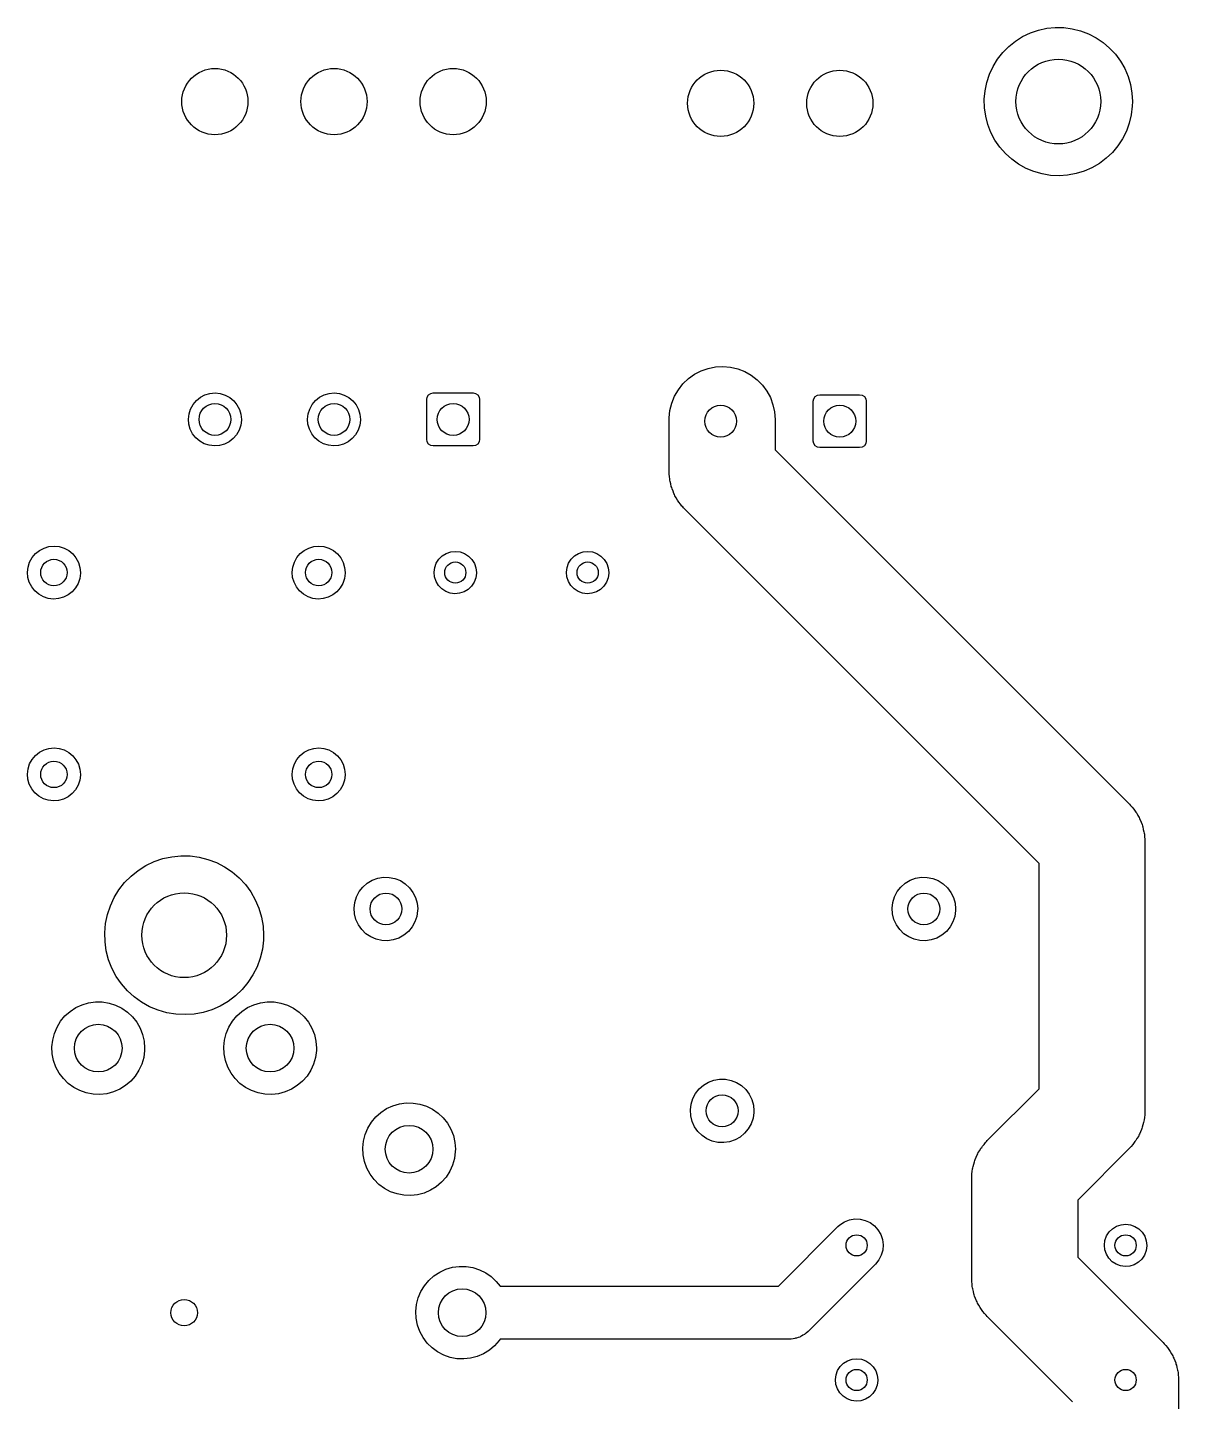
# Model space of a CAD drawing. Extents: x 38 to 261, y -144 to -47.
# Drawn here: x 217.6 to 261.1, y -98.6 to -46.7 of the extents above; entities that cross this region are included whole.
import ezdxf

# ---------------------------------------------------------------- set-up
doc = ezdxf.new("R2010")
doc.units = 0
doc.layers.add('BLACK', color=7, linetype='CONTINUOUS')

msp = doc.modelspace()

# ---------------------------------------------------------------- linework, layer by layer
at = {"layer": 'BLACK', "linetype": 'CONTINUOUS'}
for p, q in [((254.918, -47.2476), (255.191, -47.0763)), ((255.191, -47.0763), (255.482, -46.9376)), ((255.482, -46.9376), (255.787, -46.8331)), ((255.787, -46.8331), (256.102, -46.7645)), ((256.102, -46.7645), (256.423, -46.7325)), ((256.423, -46.7325), (256.745, -46.7375)), ((256.745, -46.7375), (257.065, -46.7796)), ((257.065, -46.7796), (257.377, -46.8581)), ((257.377, -46.8581), (257.679, -46.9721)), ((257.679, -46.9721), (257.965, -47.1199)), ((257.965, -47.1199), (258.233, -47.2997)), ((254.241, -47.932), (254.44, -47.6783)), ((254.44, -47.6783), (254.666, -47.4492)), ((254.666, -47.4492), (254.918, -47.2476)), ((258.233, -47.2997), (258.478, -47.5091)), ((258.478, -47.5091), (258.697, -47.7452)), ((253.937, -48.4993), (254.072, -48.2069)), ((254.072, -48.2069), (254.241, -47.932)), ((258.697, -47.7452), (258.888, -48.005)), ((258.888, -48.005), (259.048, -48.285)), ((253.835, -48.8053), (253.937, -48.4993)), ((259.048, -48.285), (259.174, -48.5815)), ((259.174, -48.5815), (259.266, -48.8906)), ((253.741, -49.442), (253.77, -49.121)), ((253.77, -49.121), (253.835, -48.8053)), ((259.266, -48.8906), (259.321, -49.2082)), ((259.321, -49.2082), (259.34, -49.53)), ((253.75, -49.7643), (253.741, -49.442)), ((253.795, -50.0834), (253.75, -49.7643)), ((259.334, -49.7058), (259.296, -50.0258)), ((259.34, -49.53), (259.334, -49.7058)), ((253.877, -50.3952), (253.795, -50.0834)), ((259.296, -50.0258), (259.22, -50.3393)), ((253.994, -50.6956), (253.877, -50.3952)), ((254.145, -50.9805), (253.994, -50.6956)), ((259.11, -50.642), (258.965, -50.93)), ((259.22, -50.3393), (259.11, -50.642)), ((254.328, -51.2461), (254.145, -50.9805)), ((254.539, -51.4891), (254.328, -51.2461)), ((258.788, -51.1994), (258.581, -51.4467)), ((258.965, -50.93), (258.788, -51.1994)), ((254.778, -51.706), (254.539, -51.4891)), ((255.04, -51.8941), (254.778, -51.706)), ((258.089, -51.8622), (257.811, -52.0248)), ((258.347, -51.6686), (258.089, -51.8622)), ((258.581, -51.4467), (258.347, -51.6686)), ((255.321, -52.0509), (255.04, -51.8941)), ((255.619, -52.1743), (255.321, -52.0509)), ((255.929, -52.2626), (255.619, -52.1743)), ((256.247, -52.3147), (255.929, -52.2626)), ((256.569, -52.3298), (256.247, -52.3147)), ((256.891, -52.3079), (256.569, -52.3298)), ((257.208, -52.2492), (256.891, -52.3079)), ((257.516, -52.1544), (257.208, -52.2492)), ((257.811, -52.0248), (257.516, -52.1544)), ((243.046, -59.6945), (243.312, -59.6009)), ((243.312, -59.6009), (243.589, -59.5458)), ((243.589, -59.5458), (243.871, -59.5302)), ((243.871, -59.5302), (244.153, -59.5546)), ((244.153, -59.5546), (244.428, -59.6184)), ((244.428, -59.6184), (244.692, -59.7203)), ((242.361, -60.184), (242.565, -59.989)), ((242.565, -59.989), (242.795, -59.8247)), ((242.795, -59.8247), (243.046, -59.6945)), ((244.692, -59.7203), (244.938, -59.8584)), ((244.938, -59.8584), (245.163, -60.0298)), ((245.163, -60.0298), (245.361, -60.2311)), ((224.132, -60.6932), (224.305, -60.6028)), ((224.305, -60.6028), (224.493, -60.5477)), ((224.493, -60.5477), (224.687, -60.53)), ((224.687, -60.53), (224.881, -60.5504)), ((224.881, -60.5504), (225.068, -60.6081)), ((225.068, -60.6081), (225.239, -60.701)), ((228.632, -60.6932), (228.805, -60.6028)), ((228.805, -60.6028), (228.993, -60.5477)), ((228.993, -60.5477), (229.187, -60.53)), ((229.187, -60.53), (229.381, -60.5504)), ((229.381, -60.5504), (229.568, -60.6081)), ((229.568, -60.6081), (229.739, -60.701)), ((232.68, -60.78), (232.699, -60.6843)), ((232.699, -60.6843), (232.753, -60.6032)), ((232.753, -60.6032), (232.834, -60.549)), ((232.834, -60.549), (232.93, -60.53)), ((232.93, -60.53), (234.43, -60.53)), ((234.43, -60.53), (234.526, -60.549)), ((234.526, -60.549), (234.607, -60.6032)), ((234.607, -60.6032), (234.661, -60.6843)), ((234.661, -60.6843), (234.68, -60.78)), ((241.938, -60.912), (242.044, -60.6501)), ((242.044, -60.6501), (242.186, -60.4058)), ((242.186, -60.4058), (242.361, -60.184)), ((245.361, -60.2311), (245.529, -60.4583)), ((245.529, -60.4583), (245.663, -60.707)), ((247.304, -60.7493), (247.358, -60.6682)), ((247.358, -60.6682), (247.439, -60.614)), ((247.439, -60.614), (247.535, -60.595)), ((247.535, -60.595), (249.035, -60.595)), ((249.035, -60.595), (249.131, -60.614)), ((249.131, -60.614), (249.212, -60.6682)), ((249.212, -60.6682), (249.266, -60.7493)), ((223.702, -61.3221), (223.761, -61.1361)), ((223.761, -61.1361), (223.855, -60.965)), ((223.855, -60.965), (223.98, -60.8155)), ((223.98, -60.8155), (224.132, -60.6932)), ((225.239, -60.701), (225.39, -60.8254)), ((225.39, -60.8254), (225.513, -60.9766)), ((225.513, -60.9766), (225.605, -61.1489)), ((225.605, -61.1489), (225.661, -61.3358)), ((228.202, -61.3221), (228.261, -61.1361)), ((228.261, -61.1361), (228.355, -60.965)), ((228.355, -60.965), (228.48, -60.8155)), ((228.48, -60.8155), (228.632, -60.6932)), ((229.739, -60.701), (229.89, -60.8254)), ((229.89, -60.8254), (230.013, -60.9766)), ((230.013, -60.9766), (230.105, -61.1489)), ((230.105, -61.1489), (230.161, -61.3358)), ((232.68, -62.28), (232.68, -60.78)), ((234.68, -60.78), (234.68, -62.28)), ((241.841, -61.4672), (241.87, -61.1861)), ((241.87, -61.1861), (241.938, -60.912)), ((245.663, -60.707), (245.761, -60.972)), ((245.761, -60.972), (245.82, -61.2482)), ((247.285, -60.845), (247.304, -60.7493)), ((247.285, -62.345), (247.285, -60.845)), ((249.266, -60.7493), (249.285, -60.845)), ((249.285, -60.845), (249.285, -62.345)), ((223.68, -61.516), (223.702, -61.3221)), ((223.696, -61.7105), (223.68, -61.516)), ((223.75, -61.8981), (223.696, -61.7105)), ((225.68, -61.5579), (225.655, -61.7515)), ((225.661, -61.3358), (225.68, -61.53)), ((225.68, -61.53), (225.68, -61.5579)), ((228.18, -61.516), (228.202, -61.3221)), ((228.196, -61.7105), (228.18, -61.516)), ((228.25, -61.8981), (228.196, -61.7105)), ((230.18, -61.5579), (230.155, -61.7515)), ((230.161, -61.3358), (230.18, -61.53)), ((230.18, -61.53), (230.18, -61.5579)), ((241.84, -61.53), (241.841, -61.4672)), ((241.84, -63.5), (241.84, -61.53)), ((245.82, -61.2482), (245.84, -61.53)), ((245.84, -61.53), (245.84, -62.6716)), ((223.839, -62.0717), (223.75, -61.8981)), ((223.961, -62.2247), (223.839, -62.0717)), ((224.109, -62.3511), (223.961, -62.2247)), ((225.497, -62.1064), (225.37, -62.2542)), ((225.594, -61.9367), (225.497, -62.1064)), ((225.655, -61.7515), (225.594, -61.9367)), ((228.339, -62.0717), (228.25, -61.8981)), ((228.461, -62.2247), (228.339, -62.0717)), ((228.609, -62.3511), (228.461, -62.2247)), ((229.997, -62.1064), (229.87, -62.2542)), ((230.094, -61.9367), (229.997, -62.1064)), ((230.155, -61.7515), (230.094, -61.9367)), ((224.28, -62.4464), (224.109, -62.3511)), ((224.465, -62.5067), (224.28, -62.4464)), ((224.659, -62.5298), (224.465, -62.5067)), ((224.854, -62.5148), (224.659, -62.5298)), ((225.042, -62.4623), (224.854, -62.5148)), ((225.216, -62.3743), (225.042, -62.4623)), ((225.37, -62.2542), (225.216, -62.3743)), ((228.78, -62.4464), (228.609, -62.3511)), ((228.965, -62.5067), (228.78, -62.4464)), ((229.159, -62.5298), (228.965, -62.5067)), ((229.354, -62.5148), (229.159, -62.5298)), ((229.542, -62.4623), (229.354, -62.5148)), ((229.716, -62.3743), (229.542, -62.4623)), ((229.87, -62.2542), (229.716, -62.3743)), ((232.699, -62.3757), (232.68, -62.28)), ((232.753, -62.4568), (232.699, -62.3757)), ((232.834, -62.511), (232.753, -62.4568)), ((232.93, -62.53), (232.834, -62.511)), ((234.43, -62.53), (232.93, -62.53)), ((234.526, -62.511), (234.43, -62.53)), ((234.607, -62.4568), (234.526, -62.511)), ((234.661, -62.3757), (234.607, -62.4568)), ((234.68, -62.28), (234.661, -62.3757)), ((245.84, -62.6716), (259.224, -76.0558)), ((247.304, -62.4407), (247.285, -62.345)), ((247.358, -62.5218), (247.304, -62.4407)), ((247.439, -62.576), (247.358, -62.5218)), ((247.535, -62.595), (247.439, -62.576)), ((249.035, -62.595), (247.535, -62.595)), ((249.131, -62.576), (249.035, -62.595)), ((249.212, -62.5218), (249.131, -62.576)), ((249.266, -62.4407), (249.212, -62.5218)), ((249.285, -62.345), (249.266, -62.4407)), ((241.843, -63.5471), (241.84, -63.5)), ((241.842, -63.5942), (241.843, -63.5471)), ((241.853, -63.6878), (241.842, -63.5942)), ((241.86, -63.7818), (241.853, -63.6878)), ((241.87, -63.8279), (241.86, -63.7818)), ((241.875, -63.8748), (241.87, -63.8279)), ((241.9, -63.9659), (241.875, -63.8748)), ((241.919, -64.058), (241.9, -63.9659)), ((241.936, -64.1022), (241.919, -64.058)), ((241.948, -64.1478), (241.936, -64.1022)), ((241.985, -64.2346), (241.948, -64.1478)), ((242.017, -64.323), (241.985, -64.2346)), ((242.04, -64.3645), (242.017, -64.323)), ((242.058, -64.408), (242.04, -64.3645)), ((242.107, -64.4887), (242.058, -64.408)), ((242.151, -64.5717), (242.107, -64.4887)), ((242.179, -64.6096), (242.151, -64.5717)), ((242.204, -64.65), (242.179, -64.6096)), ((242.263, -64.7231), (242.204, -64.65)), ((242.319, -64.7989), (242.263, -64.7231)), ((242.352, -64.8325), (242.319, -64.7989)), ((242.382, -64.8691), (242.352, -64.8325)), ((242.426, -64.9142), (242.382, -64.8691)), ((255.81, -78.2984), (242.426, -64.9142)), ((218.052, -66.4732), (218.225, -66.3828)), ((218.225, -66.3828), (218.413, -66.3277)), ((218.413, -66.3277), (218.607, -66.31)), ((218.607, -66.31), (218.801, -66.3304)), ((218.801, -66.3304), (218.988, -66.3881)), ((218.988, -66.3881), (219.159, -66.481)), ((228.052, -66.4732), (228.225, -66.3828)), ((228.225, -66.3828), (228.413, -66.3277)), ((228.413, -66.3277), (228.607, -66.31)), ((228.607, -66.31), (228.801, -66.3304)), ((228.801, -66.3304), (228.988, -66.3881)), ((228.988, -66.3881), (229.159, -66.481)), ((217.681, -66.9161), (217.775, -66.745)), ((217.775, -66.745), (217.9, -66.5955)), ((217.9, -66.5955), (218.052, -66.4732)), ((219.159, -66.481), (219.31, -66.6054)), ((219.31, -66.6054), (219.433, -66.7566)), ((219.433, -66.7566), (219.525, -66.9289)), ((227.681, -66.9161), (227.775, -66.745)), ((227.775, -66.745), (227.9, -66.5955)), ((227.9, -66.5955), (228.052, -66.4732)), ((229.159, -66.481), (229.31, -66.6054)), ((229.31, -66.6054), (229.433, -66.7566)), ((229.433, -66.7566), (229.525, -66.9289)), ((233.043, -66.9543), (233.14, -66.8044)), ((233.14, -66.8044), (233.267, -66.6796)), ((233.267, -66.6796), (233.419, -66.5861)), ((233.419, -66.5861), (233.588, -66.5287)), ((233.588, -66.5287), (233.766, -66.51)), ((233.766, -66.51), (233.943, -66.5311)), ((233.943, -66.5311), (234.111, -66.591)), ((234.111, -66.591), (234.261, -66.6865)), ((234.261, -66.6865), (234.387, -66.8131)), ((234.387, -66.8131), (234.481, -66.9643)), ((238.043, -66.9543), (238.14, -66.8044)), ((238.14, -66.8044), (238.267, -66.6796)), ((238.267, -66.6796), (238.419, -66.5861)), ((238.419, -66.5861), (238.588, -66.5287)), ((238.588, -66.5287), (238.766, -66.51)), ((238.766, -66.51), (238.943, -66.5311)), ((238.943, -66.5311), (239.111, -66.591)), ((239.111, -66.591), (239.261, -66.6865)), ((239.261, -66.6865), (239.387, -66.8131)), ((239.387, -66.8131), (239.481, -66.9643)), ((217.6, -67.296), (217.622, -67.1021)), ((217.616, -67.4905), (217.6, -67.296)), ((217.622, -67.1021), (217.681, -66.9161)), ((219.525, -66.9289), (219.581, -67.1158)), ((219.6, -67.3379), (219.575, -67.5315)), ((219.581, -67.1158), (219.6, -67.31)), ((219.6, -67.31), (219.6, -67.3379)), ((227.6, -67.296), (227.622, -67.1021)), ((227.616, -67.4905), (227.6, -67.296)), ((227.622, -67.1021), (227.681, -66.9161)), ((229.525, -66.9289), (229.581, -67.1158)), ((229.6, -67.3379), (229.575, -67.5315)), ((229.581, -67.1158), (229.6, -67.31)), ((229.6, -67.31), (229.6, -67.3379)), ((232.96, -67.2988), (232.982, -67.1219)), ((232.977, -67.4763), (232.96, -67.2988)), ((232.982, -67.1219), (233.043, -66.9543)), ((234.481, -66.9643), (234.54, -67.1328)), ((234.56, -67.3323), (234.535, -67.509)), ((234.54, -67.1328), (234.56, -67.31)), ((234.56, -67.31), (234.56, -67.3323)), ((237.96, -67.2988), (237.982, -67.1219)), ((237.977, -67.4763), (237.96, -67.2988)), ((237.982, -67.1219), (238.043, -66.9543)), ((239.481, -66.9643), (239.54, -67.1328)), ((239.56, -67.3323), (239.535, -67.509)), ((239.54, -67.1328), (239.56, -67.31)), ((239.56, -67.31), (239.56, -67.3323)), ((217.67, -67.6781), (217.616, -67.4905)), ((217.759, -67.8517), (217.67, -67.6781)), ((217.881, -68.0047), (217.759, -67.8517)), ((219.417, -67.8864), (219.29, -68.0342)), ((219.514, -67.7167), (219.417, -67.8864)), ((219.575, -67.5315), (219.514, -67.7167)), ((227.67, -67.6781), (227.616, -67.4905)), ((227.759, -67.8517), (227.67, -67.6781)), ((227.881, -68.0047), (227.759, -67.8517)), ((229.417, -67.8864), (229.29, -68.0342)), ((229.514, -67.7167), (229.417, -67.8864)), ((229.575, -67.5315), (229.514, -67.7167)), ((233.034, -67.6456), (232.977, -67.4763)), ((233.126, -67.7981), (233.034, -67.6456)), ((233.25, -67.9264), (233.126, -67.7981)), ((233.399, -68.0241), (233.25, -67.9264)), ((234.244, -67.9472), (234.09, -68.0385)), ((234.373, -67.8242), (234.244, -67.9472)), ((234.472, -67.6757), (234.373, -67.8242)), ((234.535, -67.509), (234.472, -67.6757)), ((238.034, -67.6456), (237.977, -67.4763)), ((238.126, -67.7981), (238.034, -67.6456)), ((238.25, -67.9264), (238.126, -67.7981)), ((238.399, -68.0241), (238.25, -67.9264)), ((239.244, -67.9472), (239.09, -68.0385)), ((239.373, -67.8242), (239.244, -67.9472)), ((239.472, -67.6757), (239.373, -67.8242)), ((239.535, -67.509), (239.472, -67.6757)), ((218.029, -68.1311), (217.881, -68.0047)), ((218.2, -68.2264), (218.029, -68.1311)), ((218.385, -68.2867), (218.2, -68.2264)), ((218.579, -68.3098), (218.385, -68.2867)), ((218.774, -68.2948), (218.579, -68.3098)), ((218.962, -68.2423), (218.774, -68.2948)), ((219.136, -68.1543), (218.962, -68.2423)), ((219.29, -68.0342), (219.136, -68.1543)), ((228.029, -68.1311), (227.881, -68.0047)), ((228.2, -68.2264), (228.029, -68.1311)), ((228.385, -68.2867), (228.2, -68.2264)), ((228.579, -68.3098), (228.385, -68.2867)), ((228.774, -68.2948), (228.579, -68.3098)), ((228.962, -68.2423), (228.774, -68.2948)), ((229.136, -68.1543), (228.962, -68.2423)), ((229.29, -68.0342), (229.136, -68.1543)), ((233.566, -68.0862), (233.399, -68.0241)), ((233.743, -68.1098), (233.566, -68.0862)), ((233.921, -68.0937), (233.743, -68.1098)), ((234.09, -68.0385), (233.921, -68.0937)), ((238.566, -68.0862), (238.399, -68.0241)), ((238.743, -68.1098), (238.566, -68.0862)), ((238.921, -68.0937), (238.743, -68.1098)), ((239.09, -68.0385), (238.921, -68.0937)), ((217.9, -74.2155), (218.052, -74.0932)), ((218.052, -74.0932), (218.225, -74.0028)), ((218.225, -74.0028), (218.413, -73.9477)), ((218.413, -73.9477), (218.607, -73.93)), ((218.607, -73.93), (218.801, -73.9504)), ((218.801, -73.9504), (218.988, -74.0081)), ((218.988, -74.0081), (219.159, -74.101)), ((219.159, -74.101), (219.31, -74.2254)), ((227.9, -74.2155), (228.052, -74.0932)), ((228.052, -74.0932), (228.225, -74.0028)), ((228.225, -74.0028), (228.413, -73.9477)), ((228.413, -73.9477), (228.607, -73.93)), ((228.607, -73.93), (228.801, -73.9504)), ((228.801, -73.9504), (228.988, -74.0081)), ((228.988, -74.0081), (229.159, -74.101)), ((229.159, -74.101), (229.31, -74.2254)), ((217.622, -74.7221), (217.681, -74.5361)), ((217.681, -74.5361), (217.775, -74.365)), ((217.775, -74.365), (217.9, -74.2155)), ((219.31, -74.2254), (219.433, -74.3766)), ((219.433, -74.3766), (219.525, -74.5489)), ((219.525, -74.5489), (219.581, -74.7358)), ((227.622, -74.7221), (227.681, -74.5361)), ((227.681, -74.5361), (227.775, -74.365)), ((227.775, -74.365), (227.9, -74.2155)), ((229.31, -74.2254), (229.433, -74.3766)), ((229.433, -74.3766), (229.525, -74.5489)), ((229.525, -74.5489), (229.581, -74.7358)), ((217.6, -74.916), (217.622, -74.7221)), ((217.616, -75.1105), (217.6, -74.916)), ((217.67, -75.2981), (217.616, -75.1105)), ((219.575, -75.1515), (219.514, -75.3367)), ((219.6, -74.9579), (219.575, -75.1515)), ((219.581, -74.7358), (219.6, -74.93)), ((219.6, -74.93), (219.6, -74.9579)), ((227.6, -74.916), (227.622, -74.7221)), ((227.616, -75.1105), (227.6, -74.916)), ((227.67, -75.2981), (227.616, -75.1105)), ((229.575, -75.1515), (229.514, -75.3367)), ((229.6, -74.9579), (229.575, -75.1515)), ((229.581, -74.7358), (229.6, -74.93)), ((229.6, -74.93), (229.6, -74.9579)), ((217.759, -75.4717), (217.67, -75.2981)), ((217.881, -75.6247), (217.759, -75.4717)), ((218.029, -75.7511), (217.881, -75.6247)), ((219.29, -75.6542), (219.136, -75.7743)), ((219.417, -75.5064), (219.29, -75.6542)), ((219.514, -75.3367), (219.417, -75.5064)), ((227.759, -75.4717), (227.67, -75.2981)), ((227.881, -75.6247), (227.759, -75.4717)), ((228.029, -75.7511), (227.881, -75.6247)), ((229.29, -75.6542), (229.136, -75.7743)), ((229.417, -75.5064), (229.29, -75.6542)), ((229.514, -75.3367), (229.417, -75.5064)), ((218.2, -75.8464), (218.029, -75.7511)), ((218.385, -75.9067), (218.2, -75.8464)), ((218.579, -75.9298), (218.385, -75.9067)), ((218.774, -75.9148), (218.579, -75.9298)), ((218.962, -75.8623), (218.774, -75.9148)), ((219.136, -75.7743), (218.962, -75.8623)), ((228.2, -75.8464), (228.029, -75.7511)), ((228.385, -75.9067), (228.2, -75.8464)), ((228.579, -75.9298), (228.385, -75.9067)), ((228.774, -75.9148), (228.579, -75.9298)), ((228.962, -75.8623), (228.774, -75.9148)), ((229.136, -75.7743), (228.962, -75.8623)), ((259.224, -76.0558), (259.268, -76.1009)), ((259.268, -76.1009), (259.298, -76.1375)), ((259.298, -76.1375), (259.331, -76.1711)), ((259.331, -76.1711), (259.387, -76.2469)), ((259.387, -76.2469), (259.446, -76.32)), ((259.446, -76.32), (259.471, -76.3604)), ((259.471, -76.3604), (259.499, -76.3983)), ((259.499, -76.3983), (259.543, -76.4813)), ((259.543, -76.4813), (259.592, -76.562)), ((259.592, -76.562), (259.61, -76.6055)), ((259.61, -76.6055), (259.633, -76.647)), ((259.633, -76.647), (259.665, -76.7354)), ((259.665, -76.7354), (259.702, -76.8222)), ((259.702, -76.8222), (259.714, -76.8678)), ((259.714, -76.8678), (259.731, -76.912)), ((259.731, -76.912), (259.75, -77.0041)), ((259.75, -77.0041), (259.775, -77.0952)), ((259.775, -77.0952), (259.78, -77.1421)), ((259.78, -77.1421), (259.79, -77.1882)), ((259.79, -77.1882), (259.797, -77.2822)), ((259.797, -77.2822), (259.808, -77.3758)), ((259.808, -77.3758), (259.807, -77.4229)), ((259.807, -77.4229), (259.81, -77.47)), ((259.81, -77.47), (259.81, -87.63)), ((222.075, -78.3711), (222.386, -78.2224)), ((222.386, -78.2224), (222.713, -78.1105)), ((222.713, -78.1105), (223.051, -78.0369)), ((223.051, -78.0369), (223.394, -78.0026)), ((223.394, -78.0026), (223.74, -78.0081)), ((223.74, -78.0081), (224.082, -78.0531)), ((224.082, -78.0531), (224.417, -78.1373)), ((224.417, -78.1373), (224.74, -78.2594)), ((224.74, -78.2594), (225.047, -78.4178)), ((255.81, -86.8016), (255.81, -78.2984)), ((221.27, -79.0161), (221.513, -78.7706)), ((221.513, -78.7706), (221.782, -78.5546)), ((221.782, -78.5546), (222.075, -78.3711)), ((225.047, -78.4178), (225.334, -78.6104)), ((225.334, -78.6104), (225.596, -78.8347)), ((225.596, -78.8347), (225.832, -79.0877)), ((230.829, -78.8509), (231.046, -78.8137)), ((231.046, -78.8137), (231.265, -78.8166)), ((231.265, -78.8166), (231.481, -78.8594)), ((251.149, -78.8509), (251.366, -78.8137)), ((251.366, -78.8137), (251.585, -78.8166)), ((251.585, -78.8166), (251.801, -78.8594)), ((220.876, -79.5823), (221.057, -79.2879)), ((221.057, -79.2879), (221.27, -79.0161)), ((225.832, -79.0877), (226.036, -79.3661)), ((230.031, -79.5508), (230.134, -79.3564)), ((230.134, -79.3564), (230.27, -79.184)), ((230.27, -79.184), (230.435, -79.0392)), ((230.435, -79.0392), (230.623, -78.9269)), ((230.623, -78.9269), (230.829, -78.8509)), ((231.481, -78.8594), (231.685, -78.9408)), ((231.685, -78.9408), (231.871, -79.058)), ((231.871, -79.058), (232.032, -79.207)), ((232.032, -79.207), (232.163, -79.383)), ((250.351, -79.5508), (250.454, -79.3564)), ((250.454, -79.3564), (250.59, -79.184)), ((250.59, -79.184), (250.755, -79.0392)), ((250.755, -79.0392), (250.943, -78.9269)), ((250.943, -78.9269), (251.149, -78.8509)), ((251.801, -78.8594), (252.005, -78.9408)), ((252.005, -78.9408), (252.191, -79.058)), ((252.191, -79.058), (252.352, -79.207)), ((252.352, -79.207), (252.483, -79.383)), ((220.731, -79.8956), (220.876, -79.5823)), ((226.036, -79.3661), (226.207, -79.6661)), ((226.207, -79.6661), (226.343, -79.9838)), ((229.94, -79.9786), (229.966, -79.7605)), ((229.966, -79.7605), (230.031, -79.5508)), ((232.163, -79.383), (232.26, -79.58)), ((232.26, -79.58), (232.32, -79.7913)), ((232.32, -79.7913), (232.34, -80.01)), ((250.26, -79.9786), (250.286, -79.7605)), ((250.286, -79.7605), (250.351, -79.5508)), ((252.483, -79.383), (252.58, -79.58)), ((252.58, -79.58), (252.64, -79.7913)), ((252.64, -79.7913), (252.66, -80.01)), ((220.552, -80.5618), (220.622, -80.2235)), ((220.622, -80.2235), (220.731, -79.8956)), ((226.343, -79.9838), (226.441, -80.3149)), ((226.441, -80.3149), (226.5, -80.6552)), ((229.955, -80.1977), (229.94, -79.9786)), ((230.009, -80.4106), (229.955, -80.1977)), ((232.307, -80.2901), (232.236, -80.4981)), ((232.338, -80.0728), (232.307, -80.2901)), ((232.34, -80.01), (232.338, -80.0728)), ((250.275, -80.1977), (250.26, -79.9786)), ((250.329, -80.4106), (250.275, -80.1977)), ((252.627, -80.2901), (252.556, -80.4981)), ((252.658, -80.0728), (252.627, -80.2901)), ((252.66, -80.01), (252.658, -80.0728)), ((220.521, -80.9058), (220.552, -80.5618)), ((220.531, -81.251), (220.521, -80.9058)), ((226.5, -80.6552), (226.52, -81)), ((230.101, -80.61), (230.009, -80.4106)), ((230.228, -80.7893), (230.101, -80.61)), ((230.385, -80.9426), (230.228, -80.7893)), ((231.989, -80.8585), (231.82, -80.999)), ((232.129, -80.6897), (231.989, -80.8585)), ((232.236, -80.4981), (232.129, -80.6897)), ((250.421, -80.61), (250.329, -80.4106)), ((250.548, -80.7893), (250.421, -80.61)), ((250.705, -80.9426), (250.548, -80.7893)), ((252.309, -80.8585), (252.14, -80.999)), ((252.449, -80.6897), (252.309, -80.8585)), ((252.556, -80.4981), (252.449, -80.6897)), ((220.579, -81.593), (220.531, -81.251)), ((226.514, -81.1884), (226.473, -81.5313)), ((226.52, -81), (226.514, -81.1884)), ((230.567, -81.0646), (230.385, -80.9426)), ((230.769, -81.1513), (230.567, -81.0646)), ((230.983, -81.1997), (230.769, -81.1513)), ((231.203, -81.2084), (230.983, -81.1997)), ((231.42, -81.1768), (231.203, -81.2084)), ((231.628, -81.1063), (231.42, -81.1768)), ((231.82, -80.999), (231.628, -81.1063)), ((250.887, -81.0646), (250.705, -80.9426)), ((251.089, -81.1513), (250.887, -81.0646)), ((251.303, -81.1997), (251.089, -81.1513)), ((251.523, -81.2084), (251.303, -81.1997)), ((251.74, -81.1768), (251.523, -81.2084)), ((251.948, -81.1063), (251.74, -81.1768)), ((252.14, -80.999), (251.948, -81.1063)), ((220.667, -81.9271), (220.579, -81.593)), ((220.792, -82.2488), (220.667, -81.9271)), ((226.392, -81.8671), (226.273, -82.1914)), ((226.473, -81.5313), (226.392, -81.8671)), ((220.954, -82.5541), (220.792, -82.2488)), ((226.273, -82.1914), (226.118, -82.5)), ((221.15, -82.8387), (220.954, -82.5541)), ((221.377, -83.099), (221.15, -82.8387)), ((225.928, -82.7887), (225.707, -83.0536)), ((226.118, -82.5), (225.928, -82.7887)), ((221.632, -83.3314), (221.377, -83.099)), ((221.913, -83.533), (221.632, -83.3314)), ((225.18, -83.4988), (224.882, -83.673)), ((225.456, -83.2914), (225.18, -83.4988)), ((225.707, -83.0536), (225.456, -83.2914)), ((219.016, -84.0483), (219.21, -83.8755)), ((219.21, -83.8755), (219.427, -83.7333)), ((219.427, -83.7333), (219.662, -83.6247)), ((219.662, -83.6247), (219.911, -83.5521)), ((219.911, -83.5521), (220.168, -83.5172)), ((220.168, -83.5172), (220.428, -83.5206)), ((220.428, -83.5206), (220.684, -83.5623)), ((220.684, -83.5623), (220.931, -83.6413)), ((220.931, -83.6413), (221.164, -83.7561)), ((221.164, -83.7561), (221.377, -83.9039)), ((221.377, -83.9039), (221.566, -84.0816)), ((222.214, -83.701), (221.913, -83.533)), ((222.533, -83.8331), (222.214, -83.701)), ((222.866, -83.9278), (222.533, -83.8331)), ((223.206, -83.9836), (222.866, -83.9278)), ((223.551, -83.9998), (223.206, -83.9836)), ((223.896, -83.9763), (223.551, -83.9998)), ((224.236, -83.9134), (223.896, -83.9763)), ((224.566, -83.8118), (224.236, -83.9134)), ((224.882, -83.673), (224.566, -83.8118)), ((225.506, -84.0483), (225.699, -83.8755)), ((225.699, -83.8755), (225.916, -83.7333)), ((225.916, -83.7333), (226.152, -83.6247)), ((226.152, -83.6247), (226.401, -83.5521)), ((226.401, -83.5521), (226.658, -83.5172)), ((226.658, -83.5172), (226.917, -83.5206)), ((226.917, -83.5206), (227.173, -83.5623)), ((227.173, -83.5623), (227.42, -83.6413)), ((227.42, -83.6413), (227.653, -83.7561)), ((227.653, -83.7561), (227.866, -83.9039)), ((227.866, -83.9039), (228.055, -84.0816)), ((218.616, -84.7086), (218.716, -84.4694)), ((218.716, -84.4694), (218.851, -84.2477)), ((218.851, -84.2477), (219.016, -84.0483)), ((221.566, -84.0816), (221.726, -84.2853)), ((221.726, -84.2853), (221.855, -84.5105)), ((221.855, -84.5105), (221.949, -84.7523)), ((225.105, -84.7086), (225.205, -84.4694)), ((225.205, -84.4694), (225.34, -84.2477)), ((225.34, -84.2477), (225.506, -84.0483)), ((228.055, -84.0816), (228.215, -84.2853)), ((228.215, -84.2853), (228.344, -84.5105)), ((228.344, -84.5105), (228.438, -84.7523)), ((218.526, -85.2181), (218.552, -84.96)), ((218.552, -84.96), (218.616, -84.7086)), ((221.949, -84.7523), (222.006, -85.0052)), ((222.006, -85.0052), (222.025, -85.2639)), ((225.015, -85.2181), (225.041, -84.96)), ((225.041, -84.96), (225.105, -84.7086)), ((228.438, -84.7523), (228.495, -85.0052)), ((228.495, -85.0052), (228.515, -85.2639)), ((218.538, -85.4772), (218.526, -85.2181)), ((218.589, -85.7316), (218.538, -85.4772)), ((222.023, -85.3555), (221.99, -85.6128)), ((222.025, -85.2639), (222.023, -85.3555)), ((225.028, -85.4772), (225.015, -85.2181)), ((225.078, -85.7316), (225.028, -85.4772)), ((228.512, -85.3555), (228.48, -85.6128)), ((228.515, -85.2639), (228.512, -85.3555)), ((218.677, -85.9757), (218.589, -85.7316)), ((218.799, -86.2042), (218.677, -85.9757)), ((221.813, -86.0989), (221.673, -86.3171)), ((221.92, -85.8624), (221.813, -86.0989)), ((221.99, -85.6128), (221.92, -85.8624)), ((225.166, -85.9757), (225.078, -85.7316)), ((225.289, -86.2042), (225.166, -85.9757)), ((228.303, -86.0989), (228.162, -86.3171)), ((228.409, -85.8624), (228.303, -86.0989)), ((228.48, -85.6128), (228.409, -85.8624)), ((218.955, -86.412), (218.799, -86.2042)), ((219.139, -86.5946), (218.955, -86.412)), ((219.348, -86.748), (219.139, -86.5946)), ((221.502, -86.5121), (221.304, -86.6797)), ((221.673, -86.3171), (221.502, -86.5121)), ((225.444, -86.412), (225.289, -86.2042)), ((225.628, -86.5946), (225.444, -86.412)), ((225.837, -86.748), (225.628, -86.5946)), ((227.991, -86.5121), (227.793, -86.6797)), ((228.162, -86.3171), (227.991, -86.5121)), ((243.135, -86.6592), (243.323, -86.5469)), ((243.323, -86.5469), (243.529, -86.4709)), ((243.529, -86.4709), (243.746, -86.4337)), ((243.746, -86.4337), (243.965, -86.4366)), ((243.965, -86.4366), (244.181, -86.4794)), ((244.181, -86.4794), (244.385, -86.5608)), ((244.385, -86.5608), (244.571, -86.678)), ((219.578, -86.8688), (219.348, -86.748)), ((219.822, -86.9543), (219.578, -86.8688)), ((220.077, -87.0027), (219.822, -86.9543)), ((220.336, -87.0128), (220.077, -87.0027)), ((220.594, -86.9846), (220.336, -87.0128)), ((220.845, -86.9186), (220.594, -86.9846)), ((221.083, -86.8162), (220.845, -86.9186)), ((221.304, -86.6797), (221.083, -86.8162)), ((226.067, -86.8688), (225.837, -86.748)), ((226.312, -86.9543), (226.067, -86.8688)), ((226.567, -87.0027), (226.312, -86.9543)), ((226.826, -87.0128), (226.567, -87.0027)), ((227.084, -86.9846), (226.826, -87.0128)), ((227.334, -86.9186), (227.084, -86.9846)), ((227.573, -86.8162), (227.334, -86.9186)), ((227.793, -86.6797), (227.573, -86.8162)), ((242.731, -87.1708), (242.834, -86.9764)), ((242.834, -86.9764), (242.97, -86.804)), ((242.97, -86.804), (243.135, -86.6592)), ((244.571, -86.678), (244.732, -86.827)), ((244.732, -86.827), (244.863, -87.003)), ((244.863, -87.003), (244.96, -87.2)), ((253.856, -88.7558), (255.81, -86.8016)), ((230.949, -87.6899), (231.166, -87.5477)), ((231.166, -87.5477), (231.402, -87.4391)), ((231.402, -87.4391), (231.651, -87.3665)), ((231.651, -87.3665), (231.908, -87.3315)), ((231.908, -87.3315), (232.167, -87.3349)), ((232.167, -87.3349), (232.423, -87.3766)), ((232.423, -87.3766), (232.67, -87.4557)), ((232.67, -87.4557), (232.903, -87.5704)), ((232.903, -87.5704), (233.116, -87.7182)), ((242.64, -87.5986), (242.666, -87.3805)), ((242.655, -87.8177), (242.64, -87.5986)), ((242.666, -87.3805), (242.731, -87.1708)), ((244.96, -87.2), (245.02, -87.4113)), ((245.02, -87.4113), (245.04, -87.63)), ((245.04, -87.63), (245.038, -87.6928)), ((259.81, -87.63), (259.809, -87.6928)), ((230.455, -88.2838), (230.59, -88.062)), ((230.59, -88.062), (230.756, -87.8626)), ((230.756, -87.8626), (230.949, -87.6899)), ((233.116, -87.7182), (233.305, -87.896)), ((233.305, -87.896), (233.465, -88.0997)), ((233.465, -88.0997), (233.594, -88.3249)), ((242.709, -88.0306), (242.655, -87.8177)), ((242.801, -88.23), (242.709, -88.0306)), ((244.936, -88.1181), (244.829, -88.3097)), ((245.007, -87.9101), (244.936, -88.1181)), ((245.038, -87.6928), (245.007, -87.9101)), ((259.735, -88.1566), (259.712, -88.248)), ((259.762, -88.0663), (259.735, -88.1566)), ((259.769, -88.0196), (259.762, -88.0663)), ((259.78, -87.9739), (259.769, -88.0196)), ((259.79, -87.8801), (259.78, -87.9739)), ((259.804, -87.7869), (259.79, -87.8801)), ((259.809, -87.6928), (259.804, -87.7398)), ((259.804, -87.7398), (259.804, -87.7869)), ((230.291, -88.7744), (230.355, -88.523)), ((230.355, -88.523), (230.455, -88.2838)), ((233.594, -88.3249), (233.688, -88.5666)), ((233.688, -88.5666), (233.745, -88.8196)), ((242.928, -88.4093), (242.801, -88.23)), ((243.085, -88.5626), (242.928, -88.4093)), ((243.267, -88.6846), (243.085, -88.5626)), ((243.469, -88.7713), (243.267, -88.6846)), ((244.52, -88.619), (244.328, -88.7263)), ((244.689, -88.4785), (244.52, -88.619)), ((244.829, -88.3097), (244.689, -88.4785)), ((259.511, -88.6727), (259.464, -88.7542)), ((259.563, -88.5935), (259.511, -88.6727)), ((259.582, -88.5507), (259.563, -88.5935)), ((259.606, -88.5099), (259.582, -88.5507)), ((259.641, -88.4225), (259.606, -88.5099)), ((259.681, -88.337), (259.641, -88.4225)), ((259.694, -88.2918), (259.681, -88.337)), ((259.712, -88.248), (259.694, -88.2918)), ((230.265, -89.0324), (230.291, -88.7744)), ((230.278, -89.2915), (230.265, -89.0324)), ((233.762, -89.1698), (233.73, -89.4271)), ((233.745, -88.8196), (233.765, -89.0783)), ((233.765, -89.0783), (233.762, -89.1698)), ((243.683, -88.8197), (243.469, -88.7713)), ((243.903, -88.8284), (243.683, -88.8197)), ((244.12, -88.7968), (243.903, -88.8284)), ((244.328, -88.7263), (244.12, -88.7968)), ((253.498, -89.2493), (253.517, -89.2065)), ((253.517, -89.2065), (253.569, -89.1273)), ((253.569, -89.1273), (253.616, -89.0458)), ((253.616, -89.0458), (253.645, -89.0088)), ((253.645, -89.0088), (253.671, -88.9692)), ((253.671, -88.9692), (253.732, -88.898)), ((253.732, -88.898), (253.791, -88.824)), ((253.791, -88.824), (253.825, -88.7914)), ((253.825, -88.7914), (253.856, -88.7558)), ((259.224, -89.0442), (257.27, -90.9984)), ((259.255, -89.0086), (259.224, -89.0442)), ((259.289, -88.976), (259.255, -89.0086)), ((259.348, -88.902), (259.289, -88.976)), ((259.409, -88.8308), (259.348, -88.902)), ((259.435, -88.7912), (259.409, -88.8308)), ((259.464, -88.7542), (259.435, -88.7912)), ((230.328, -89.5459), (230.278, -89.2915)), ((230.416, -89.79), (230.328, -89.5459)), ((233.659, -89.6768), (233.553, -89.9133)), ((233.73, -89.4271), (233.659, -89.6768)), ((253.311, -89.7804), (253.318, -89.7337)), ((253.318, -89.7337), (253.345, -89.6434)), ((253.345, -89.6434), (253.368, -89.552)), ((253.368, -89.552), (253.386, -89.5083)), ((253.386, -89.5083), (253.399, -89.463)), ((253.399, -89.463), (253.439, -89.3775)), ((253.439, -89.3775), (253.474, -89.2901)), ((253.474, -89.2901), (253.498, -89.2493)), ((230.539, -90.0185), (230.416, -89.79)), ((230.694, -90.2264), (230.539, -90.0185)), ((230.878, -90.409), (230.694, -90.2264)), ((233.412, -90.1314), (233.241, -90.3264)), ((233.553, -89.9133), (233.412, -90.1314)), ((253.27, -90.17), (253.271, -90.1072)), ((253.27, -93.98), (253.27, -90.17)), ((253.271, -90.1072), (253.276, -90.0603)), ((253.276, -90.0131), (253.29, -89.9199)), ((253.276, -90.0603), (253.276, -90.0131)), ((253.29, -89.9199), (253.3, -89.8261)), ((253.3, -89.8261), (253.311, -89.7804)), ((231.087, -90.5623), (230.878, -90.409)), ((231.317, -90.6831), (231.087, -90.5623)), ((231.562, -90.7686), (231.317, -90.6831)), ((231.817, -90.817), (231.562, -90.7686)), ((232.584, -90.7329), (232.334, -90.799)), ((232.823, -90.6305), (232.584, -90.7329)), ((233.043, -90.494), (232.823, -90.6305)), ((233.241, -90.3264), (233.043, -90.494)), ((232.076, -90.8272), (231.817, -90.817)), ((232.334, -90.799), (232.076, -90.8272)), ((257.27, -90.9984), (257.27, -93.1516)), ((248.46, -91.8222), (248.648, -91.7478)), ((248.648, -91.7478), (248.847, -91.7127)), ((248.847, -91.7127), (249.049, -91.7183)), ((249.049, -91.7183), (249.246, -91.7645)), ((249.246, -91.7645), (249.429, -91.8493)), ((245.966, -94.25), (248.213, -92.0029)), ((248.213, -92.0029), (248.291, -91.9329)), ((248.291, -91.9329), (248.46, -91.8222)), ((249.429, -91.8493), (249.592, -91.9692)), ((249.592, -91.9692), (249.727, -92.1194)), ((249.727, -92.1194), (249.829, -92.2937)), ((249.829, -92.2937), (249.894, -92.485)), ((258.363, -92.3543), (258.46, -92.2044)), ((258.46, -92.2044), (258.587, -92.0796)), ((258.587, -92.0796), (258.739, -91.9861)), ((258.739, -91.9861), (258.908, -91.9287)), ((258.908, -91.9287), (259.086, -91.91)), ((259.086, -91.91), (259.263, -91.9311)), ((259.263, -91.9311), (259.431, -91.991)), ((259.431, -91.991), (259.581, -92.0865)), ((259.581, -92.0865), (259.707, -92.2131)), ((259.707, -92.2131), (259.801, -92.3643)), ((249.894, -92.485), (249.92, -92.6856)), ((249.92, -92.6856), (249.904, -92.8871)), ((258.28, -92.6988), (258.302, -92.5219)), ((258.297, -92.8763), (258.28, -92.6988)), ((258.302, -92.5219), (258.363, -92.3543)), ((259.801, -92.3643), (259.86, -92.5328)), ((259.88, -92.7323), (259.855, -92.909)), ((259.86, -92.5328), (259.88, -92.71)), ((259.88, -92.71), (259.88, -92.7323)), ((249.755, -93.2605), (249.627, -93.4171)), ((249.848, -93.0814), (249.755, -93.2605)), ((249.904, -92.8871), (249.848, -93.0814)), ((257.27, -93.1516), (260.494, -96.3758)), ((258.354, -93.0456), (258.297, -92.8763)), ((258.446, -93.1981), (258.354, -93.0456)), ((258.57, -93.3264), (258.446, -93.1981)), ((258.719, -93.4241), (258.57, -93.3264)), ((259.564, -93.3472), (259.41, -93.4385)), ((259.693, -93.2242), (259.564, -93.3472)), ((259.792, -93.0757), (259.693, -93.2242)), ((259.855, -92.909), (259.792, -93.0757)), ((232.761, -94.0343), (232.955, -93.8616)), ((232.955, -93.8616), (233.172, -93.7194)), ((233.172, -93.7194), (233.407, -93.6108)), ((233.407, -93.6108), (233.656, -93.5382)), ((233.656, -93.5382), (233.913, -93.5033)), ((233.913, -93.5033), (234.173, -93.5067)), ((234.173, -93.5067), (234.429, -93.5484)), ((234.429, -93.5484), (234.676, -93.6274)), ((234.676, -93.6274), (234.908, -93.7421)), ((234.908, -93.7421), (235.121, -93.89)), ((249.627, -93.4171), (247.087, -95.9571)), ((258.886, -93.4862), (258.719, -93.4241)), ((259.063, -93.5098), (258.886, -93.4862)), ((259.241, -93.4937), (259.063, -93.5098)), ((259.41, -93.4385), (259.241, -93.4937)), ((232.461, -94.4555), (232.595, -94.2338)), ((232.595, -94.2338), (232.761, -94.0343)), ((235.121, -93.89), (235.31, -94.0677)), ((235.31, -94.0677), (235.454, -94.25)), ((235.454, -94.25), (245.966, -94.25)), ((253.273, -94.0271), (253.27, -93.98)), ((253.272, -94.0742), (253.273, -94.0271)), ((253.283, -94.1678), (253.272, -94.0742)), ((253.29, -94.2618), (253.283, -94.1678)), ((253.3, -94.3079), (253.29, -94.2618)), ((253.305, -94.3548), (253.3, -94.3079)), ((253.33, -94.4459), (253.305, -94.3548)), ((232.297, -94.9461), (232.36, -94.6947)), ((232.36, -94.6947), (232.461, -94.4555)), ((253.349, -94.538), (253.33, -94.4459)), ((253.366, -94.5822), (253.349, -94.538)), ((253.378, -94.6278), (253.366, -94.5822)), ((253.415, -94.7146), (253.378, -94.6278)), ((253.447, -94.803), (253.415, -94.7146)), ((253.47, -94.8445), (253.447, -94.803)), ((253.488, -94.888), (253.47, -94.8445)), ((253.537, -94.9687), (253.488, -94.888)), ((232.271, -95.2042), (232.297, -94.9461)), ((232.283, -95.4633), (232.271, -95.2042)), ((253.581, -95.0517), (253.537, -94.9687)), ((253.609, -95.0896), (253.581, -95.0517)), ((253.634, -95.13), (253.609, -95.0896)), ((253.693, -95.2031), (253.634, -95.13)), ((253.749, -95.2789), (253.693, -95.2031)), ((253.782, -95.3125), (253.749, -95.2789)), ((253.812, -95.3491), (253.782, -95.3125)), ((253.856, -95.3942), (253.812, -95.3491)), ((257.08, -98.6184), (253.856, -95.3942)), ((232.334, -95.7177), (232.283, -95.4633)), ((232.421, -95.9618), (232.334, -95.7177)), ((232.544, -96.1903), (232.421, -95.9618)), ((247.087, -95.9571), (247.009, -96.0271)), ((232.699, -96.3981), (232.544, -96.1903)), ((232.883, -96.5807), (232.699, -96.3981)), ((235.418, -96.3032), (235.247, -96.4982)), ((235.452, -96.25), (235.418, -96.3032)), ((246.38, -96.25), (235.452, -96.25)), ((246.417, -96.2463), (246.38, -96.25)), ((246.453, -96.2473), (246.417, -96.2463)), ((246.517, -96.2361), (246.453, -96.2473)), ((246.581, -96.2296), (246.517, -96.2361)), ((246.616, -96.2186), (246.581, -96.2296)), ((246.652, -96.2122), (246.616, -96.2186)), ((246.712, -96.1884), (246.652, -96.2122)), ((246.774, -96.1691), (246.712, -96.1884)), ((246.806, -96.1513), (246.774, -96.1691)), ((246.84, -96.1378), (246.806, -96.1513)), ((246.894, -96.1025), (246.84, -96.1378)), ((246.951, -96.0711), (246.894, -96.1025)), ((246.979, -96.0473), (246.951, -96.0711)), ((247.009, -96.0271), (246.979, -96.0473)), ((260.494, -96.3758), (260.538, -96.4209)), ((260.538, -96.4209), (260.568, -96.4575)), ((260.568, -96.4575), (260.601, -96.4911)), ((233.093, -96.7341), (232.883, -96.5807)), ((233.322, -96.8549), (233.093, -96.7341)), ((233.567, -96.9404), (233.322, -96.8549)), ((233.822, -96.9888), (233.567, -96.9404)), ((234.081, -96.9989), (233.822, -96.9888)), ((234.339, -96.9707), (234.081, -96.9989)), ((234.59, -96.9047), (234.339, -96.9707)), ((234.828, -96.8023), (234.59, -96.9047)), ((235.049, -96.6658), (234.828, -96.8023)), ((235.247, -96.4982), (235.049, -96.6658)), ((248.748, -97.0087), (248.926, -96.99)), ((248.926, -96.99), (249.103, -97.0111)), ((260.601, -96.4911), (260.657, -96.5669)), ((260.657, -96.5669), (260.716, -96.64)), ((260.716, -96.64), (260.741, -96.6804)), ((260.741, -96.6804), (260.769, -96.7183)), ((260.769, -96.7183), (260.813, -96.8013)), ((260.813, -96.8013), (260.862, -96.882)), ((260.862, -96.882), (260.88, -96.9255)), ((260.88, -96.9255), (260.903, -96.967)), ((260.903, -96.967), (260.935, -97.0554)), ((248.142, -97.6019), (248.203, -97.4343)), ((248.203, -97.4343), (248.3, -97.2844)), ((248.3, -97.2844), (248.427, -97.1596)), ((248.427, -97.1596), (248.579, -97.0661)), ((248.579, -97.0661), (248.748, -97.0087)), ((249.103, -97.0111), (249.271, -97.071)), ((249.271, -97.071), (249.421, -97.1665)), ((249.421, -97.1665), (249.547, -97.2931)), ((249.547, -97.2931), (249.641, -97.4443)), ((249.641, -97.4443), (249.7, -97.6128)), ((260.935, -97.0554), (260.972, -97.1422)), ((260.972, -97.1422), (260.984, -97.1878)), ((260.984, -97.1878), (261.001, -97.232)), ((261.001, -97.232), (261.02, -97.3241)), ((261.02, -97.3241), (261.045, -97.4152)), ((261.045, -97.4152), (261.05, -97.4621)), ((261.05, -97.4621), (261.06, -97.5082)), ((261.06, -97.5082), (261.067, -97.6022)), ((248.12, -97.7788), (248.142, -97.6019)), ((248.137, -97.9563), (248.12, -97.7788)), ((248.194, -98.1256), (248.137, -97.9563)), ((249.695, -97.989), (249.632, -98.1557)), ((249.72, -97.8123), (249.695, -97.989)), ((249.7, -97.6128), (249.72, -97.79)), ((249.72, -97.79), (249.72, -97.8123)), ((261.067, -97.6022), (261.078, -97.6958)), ((261.078, -97.6958), (261.077, -97.7429)), ((261.077, -97.7429), (261.08, -97.79)), ((261.08, -97.79), (261.08, -112.381)), ((248.286, -98.2781), (248.194, -98.1256)), ((248.41, -98.4064), (248.286, -98.2781)), ((248.559, -98.5041), (248.41, -98.4064)), ((248.726, -98.5662), (248.559, -98.5041)), ((249.25, -98.5185), (249.081, -98.5737)), ((249.404, -98.4272), (249.25, -98.5185)), ((249.533, -98.3042), (249.404, -98.4272)), ((249.632, -98.1557), (249.533, -98.3042)), ((248.903, -98.5898), (248.726, -98.5662)), ((249.081, -98.5737), (248.903, -98.5898))]:
    msp.add_line(p, q, dxfattribs=at)
at = {"layer": 'BLACK'}
for centre, radius in [((256.54, -49.53), 1.6), ((224.68, -49.53), 1.25), ((229.18, -49.53), 1.25), ((233.68, -49.53), 1.25), ((243.785, -49.595), 1.25), ((248.285, -49.595), 1.25), ((224.68, -61.53), 0.6), ((229.18, -61.53), 0.6), ((233.68, -61.53), 0.6), ((243.785, -61.595), 0.6), ((248.285, -61.595), 0.6), ((218.6, -67.31), 0.5), ((228.6, -67.31), 0.5), ((233.76, -67.31), 0.4), ((238.76, -67.31), 0.4), ((218.6, -74.93), 0.5), ((228.6, -74.93), 0.5), ((223.52, -81), 1.6), ((231.14, -80.01), 0.6), ((251.46, -80.01), 0.6), ((220.275, -85.2639), 0.9), ((226.765, -85.2639), 0.9), ((243.84, -87.63), 0.6), ((232.015, -89.0783), 0.9), ((248.92, -92.71), 0.4), ((259.08, -92.71), 0.4), ((234.02, -95.25), 0.9), ((223.52, -95.25), 0.5), ((248.92, -97.79), 0.4), ((259.08, -97.79), 0.4)]:
    msp.add_circle(centre, radius, dxfattribs=at)

doc.saveas('drawing.dxf')
